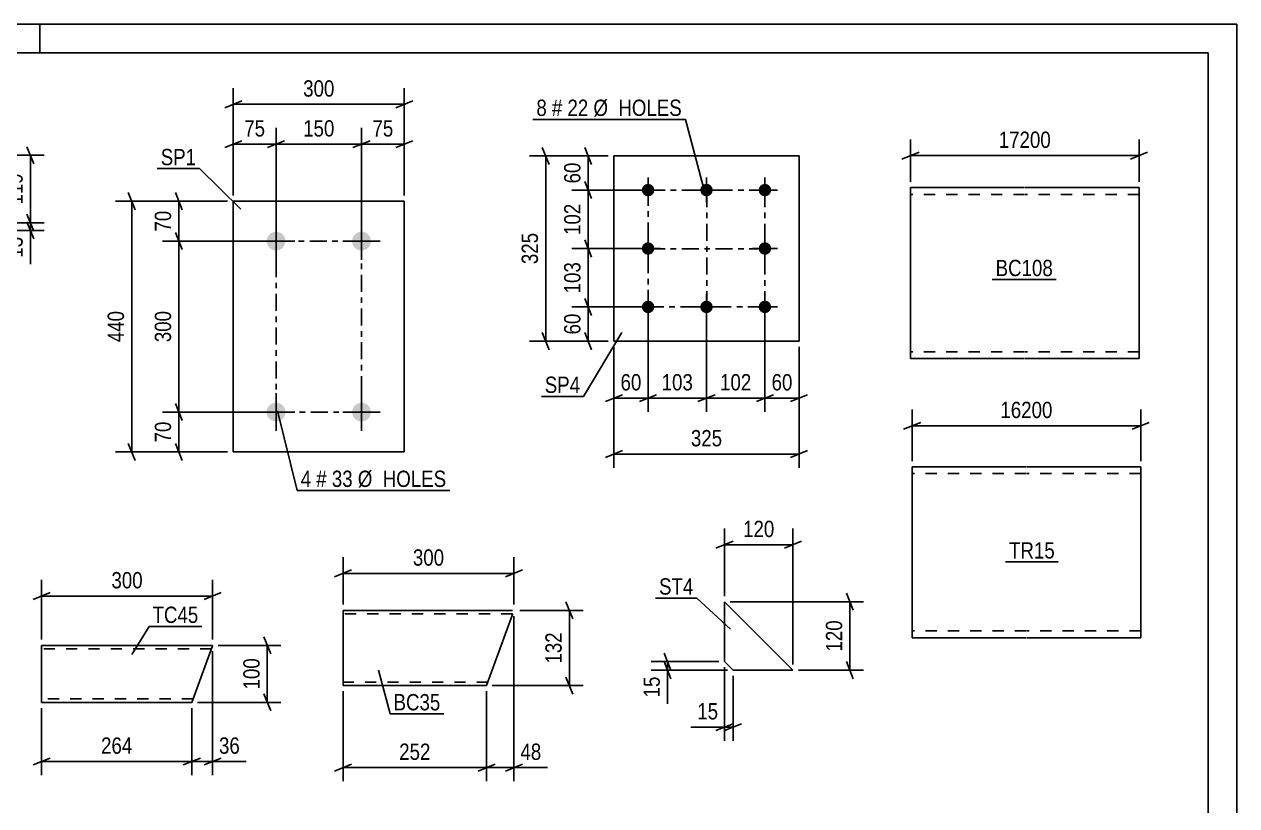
# Model space of a CAD drawing. Header units: millimetres. Extents: x 0 to 420, y 0 to 297.
# Drawn here: x 207.3 to 420, y 159.9 to 297 of the extents above; entities that cross this region are included whole.
import ezdxf

# ---------------------------------------------------------------- set-up
doc = ezdxf.new("R2010")
doc.units = ezdxf.units.MM
doc.linetypes.add('DXK_LINE_DOT2', pattern=[3.9198, 1.9599, -1.9599])
doc.linetypes.add('DXK_LINE_DOT3', pattern=[5.9187, 2.979, -0.9799, 0.9799, -0.9799])
doc.styles.add('Arial Narrow', font='ARIALN.TTF', dxfattribs={"height": 0.2})

# ---------------------------------------------------------------- blocks, each defined once
blk = doc.blocks.new('Unknown-389636933-1163 - 19273')
at = {"color": 5, "linetype": 'Continuous'}
for p, q in [((420, 297), (0, 297)), ((210, 292), (210, 297)), ((420, 0), (420, 297)), ((415, 292), (5, 292)), ((415, 5), (415, 292))]:
    blk.add_line(p, q, dxfattribs=at)
blk = doc.blocks.new('Part-389636933-9996 - 9995')
at = {"color": 2, "linetype": 'Continuous'}
for p, q in [((243.93, 221.95), (243.93, 265.95)), ((243.93, 265.95), (273.93, 265.95)), ((273.93, 265.95), (273.93, 221.95)), ((273.93, 221.95), (243.93, 221.95))]:
    blk.add_line(p, q, dxfattribs=at)
blk = doc.blocks.new('Bolt-389636933-9997 - 9995')
at = {"linetype": 'Continuous'}
for points in [[(251.43, 260.6, -1), (251.43, 257.3, -1)], [(266.43, 260.6, -1), (266.43, 257.3, -1)], [(251.43, 230.6, -1), (251.43, 227.3, -1)], [(266.43, 230.6, -1), (266.43, 227.3, -1)]]:
    blk.add_hatch(color=1, dxfattribs=at).paths.add_polyline_path(points)
at = {"color": 1, "linetype": 'Continuous'}
for p, q in [((251.43, 262.25), (251.43, 255.65)), ((266.43, 262.25), (266.43, 255.65)), ((248.13, 258.95), (254.73, 258.95)), ((263.13, 258.95), (269.73, 258.95)), ((251.43, 232.25), (251.43, 225.65)), ((266.43, 232.25), (266.43, 225.65)), ((248.13, 228.95), (254.73, 228.95)), ((263.13, 228.95), (269.73, 228.95))]:
    blk.add_line(p, q, dxfattribs=at)
blk = doc.blocks.new('Part-389636933-10006 - 10005')
at = {"color": 2, "linetype": 'Continuous'}
for p, q in [((330.12, 195.67), (330.12, 185.17)), ((330.12, 195.67), (342.12, 183.67)), ((330.12, 185.17), (331.62, 183.67)), ((331.62, 183.67), (342.12, 183.67))]:
    blk.add_line(p, q, dxfattribs=at)
blk = doc.blocks.new('Part-389636933-12555 - 12554')
at = {"color": 2, "linetype": 'Continuous'}
for p, q in [((292.93, 194.16), (263.18, 194.16)), ((263.18, 182.16), (263.18, 194.16)), ((292.91, 193.42), (288.38, 180.96)), ((292.91, 193.42), (292.95, 193.52)), ((292.92, 193.56), (292.93, 193.56)), ((292.93, 193.56), (292.92, 193.56)), ((263.18, 181.05), (263.18, 182.16)), ((263.18, 180.96), (263.18, 181.05)), ((288.38, 180.96), (263.18, 180.96))]:
    blk.add_line(p, q, dxfattribs=at)
at = {"color": 7, "linetype": 'DXK_LINE_DOT2'}
for p, q in [((292.92, 193.56), (263.18, 193.56)), ((292.9, 193.39), (292.91, 193.42)), ((263.18, 181.31), (263.18, 182.16)), ((288.6, 181.56), (263.18, 181.56))]:
    blk.add_line(p, q, dxfattribs=at)
blk = doc.blocks.new('Part-389636933-10048 - 10047')
at = {"color": 2, "linetype": 'Continuous'}
for p, q in [((343.21, 273.9), (310.71, 273.9)), ((310.71, 273.9), (310.71, 241.4)), ((343.21, 241.4), (343.21, 273.9)), ((310.71, 241.4), (343.21, 241.4))]:
    blk.add_line(p, q, dxfattribs=at)
blk = doc.blocks.new('Bolt-389636933-10049 - 10047')
at = {"linetype": 'Continuous'}
for points in [[(316.71, 269, -1), (316.71, 266.8, -1)], [(326.96, 269, -1), (326.96, 266.8, -1)], [(337.21, 269, -1), (337.21, 266.8, -1)], [(316.71, 258.75, -1), (316.71, 256.55, -1)], [(337.21, 258.75, -1), (337.21, 256.55, -1)], [(316.71, 248.5, -1), (316.71, 246.3, -1)], [(326.96, 248.5, -1), (326.96, 246.3, -1)], [(337.21, 248.5, -1), (337.21, 246.3, -1)]]:
    blk.add_hatch(color=1, dxfattribs=at).paths.add_polyline_path(points)
at = {"color": 1, "linetype": 'Continuous'}
for p, q in [((316.71, 270.1), (316.71, 265.7)), ((326.96, 270.1), (326.96, 265.7)), ((337.21, 270.1), (337.21, 265.7)), ((314.51, 267.9), (318.91, 267.9)), ((324.76, 267.9), (329.16, 267.9)), ((335.01, 267.9), (339.41, 267.9)), ((316.71, 259.85), (316.71, 255.45)), ((337.21, 259.85), (337.21, 255.45)), ((314.51, 257.65), (318.91, 257.65)), ((335.01, 257.65), (339.41, 257.65)), ((316.71, 249.6), (316.71, 245.2)), ((326.96, 249.6), (326.96, 245.2)), ((337.21, 249.6), (337.21, 245.2)), ((314.51, 247.4), (318.91, 247.4)), ((324.76, 247.4), (329.16, 247.4)), ((335.01, 247.4), (339.41, 247.4))]:
    blk.add_line(p, q, dxfattribs=at)
blk = doc.blocks.new('Part-389636933-12547 - 12546')
at = {"color": 2, "linetype": 'Continuous'}
for p, q in [((210.29, 188.02), (240.29, 188.02)), ((210.29, 179.22), (210.29, 188.02)), ((240.26, 187.93), (236.65, 178.02)), ((240.29, 188.02), (240.26, 187.93)), ((210.29, 178.12), (210.29, 179.22)), ((210.29, 178.12), (210.29, 178.02)), ((210.29, 178.02), (236.65, 178.02))]:
    blk.add_line(p, q, dxfattribs=at)
at = {"color": 7, "linetype": 'DXK_LINE_DOT2'}
for p, q in [((240.08, 187.42), (210.29, 187.42)), ((240.26, 187.93), (240.29, 188.02)), ((210.29, 178.38), (210.29, 179.22)), ((236.87, 178.62), (210.29, 178.62))]:
    blk.add_line(p, q, dxfattribs=at)
blk = doc.blocks.new('Part-389636933-10136 - 10135')
at = {"color": 2, "linetype": 'Continuous'}
for p, q in [((382.76, 268.34), (362.76, 268.34)), ((362.76, 240.74), (362.76, 268.34)), ((402.86, 268.34), (382.86, 268.34)), ((402.86, 268.34), (402.86, 238.34)), ((362.76, 240.74), (362.76, 238.34)), ((382.76, 238.34), (362.76, 238.34)), ((402.86, 238.34), (382.86, 238.34))]:
    blk.add_line(p, q, dxfattribs=at)
at = {"color": 7, "linetype": 'DXK_LINE_DOT2'}
for p, q in [((382.76, 267.14), (362.76, 267.14)), ((402.86, 267.14), (382.86, 267.14)), ((362.76, 238.53), (362.76, 240.74)), ((362.76, 239.54), (362.76, 239.63)), ((382.76, 239.54), (362.76, 239.54)), ((402.86, 239.54), (382.86, 239.54)), ((402.86, 239.54), (402.86, 239.63))]:
    blk.add_line(p, q, dxfattribs=at)
blk = doc.blocks.new('Part-389636933-10145 - 10144')
at = {"color": 2, "linetype": 'Continuous'}
for p, q in [((383.05, 219.36), (363.05, 219.36)), ((363.05, 191.76), (363.05, 219.36)), ((403.15, 219.36), (383.15, 219.36)), ((403.15, 219.36), (403.15, 189.36)), ((363.05, 191.76), (363.05, 189.36)), ((383.05, 189.36), (363.05, 189.36)), ((403.15, 189.36), (383.15, 189.36))]:
    blk.add_line(p, q, dxfattribs=at)
at = {"color": 7, "linetype": 'DXK_LINE_DOT2'}
for p, q in [((383.05, 218.16), (363.05, 218.16)), ((403.15, 218.16), (383.15, 218.16)), ((363.05, 189.54), (363.05, 191.76)), ((363.05, 190.56), (363.05, 190.65)), ((383.05, 190.56), (363.05, 190.56)), ((403.15, 190.56), (383.15, 190.56)), ((403.15, 190.56), (403.15, 190.65))]:
    blk.add_line(p, q, dxfattribs=at)
blk = doc.blocks.new('Rectangle-389636933-12473 - 9995')
at = {"color": 1, "linetype": 'DXK_LINE_DOT3'}
blk.add_lwpolyline([(251.43, 258.95), (266.43, 258.95), (266.43, 228.95), (251.43, 228.95), (251.43, 258.95)], close=True, dxfattribs=at)
blk = doc.blocks.new('Rectangle-389636933-12486 - 10047')
at = {"color": 1, "linetype": 'DXK_LINE_DOT3'}
blk.add_lwpolyline([(316.71, 267.9), (337.21, 267.9), (337.21, 247.4), (316.71, 247.4), (316.71, 267.9)], close=True, dxfattribs=at)
blk = doc.blocks.new('Line-389636933-12496 - 10047')
at = {"color": 1, "linetype": 'DXK_LINE_DOT3'}
blk.add_line((327.01, 267.9), (327.01, 247.4), dxfattribs=at)
blk = doc.blocks.new('Line-389636933-12503 - 10047')
at = {"color": 1, "linetype": 'DXK_LINE_DOT3'}
blk.add_line((316.71, 257.6), (337.21, 257.6), dxfattribs=at)
blk = doc.blocks.new('StraightDimension-389636933-12173 - 9917')
at = {"color": 7, "linetype": 'Continuous'}
for p, q in [((207.72, 275.52), (208.92, 272.52)), ((188.48, 274.02), (210.72, 274.02)), ((208.32, 262.17), (208.32, 274.02)), ((199.32, 262.17), (210.72, 262.17)), ((208.92, 260.67), (207.72, 263.67))]:
    blk.add_line(p, q, dxfattribs=at)
at = {"color": 0}
blk.add_wipeout([(207.57, 271.44), (203.37, 271.44), (203.37, 264.76), (207.57, 264.76)], dxfattribs=at)
at = {"color": 3, "style": 'Arial Narrow'}
blk.add_text('119', height=2.863, rotation=90.0002, dxfattribs=at).set_placement((206.97, 265.36))
blk = doc.blocks.new('StraightDimension-389636933-12174 - 9917')
at = {"color": 7, "linetype": 'Continuous'}
for p, q in [((199.32, 262.17), (210.72, 262.17)), ((207.72, 263.67), (208.92, 260.67)), ((208.92, 259.32), (207.72, 262.32)), ((208.32, 260.82), (208.32, 262.17)), ((197.84, 260.82), (210.72, 260.82))]:
    blk.add_line(p, q, dxfattribs=at)
at = {"color": 0}
blk.add_wipeout([(207.57, 260.3), (203.37, 260.3), (203.37, 255.44), (207.57, 255.44)], dxfattribs=at)
at = {"color": 7, "linetype": 'Continuous'}
blk.add_line((208.32, 260.82), (208.32, 254.92), dxfattribs=at)
blk.add_line((208.32, 260.82), (208.32, 254.92), dxfattribs=at)
at = {"color": 3, "style": 'Arial Narrow'}
blk.add_text('13', height=2.863, rotation=90.0002, dxfattribs=at).set_placement((206.97, 256.04))
blk = doc.blocks.new('StraightDimension-389636933-10341 - 9995')
at = {"color": 7, "linetype": 'Continuous'}
for p, q in [((243.93, 266.95), (243.93, 285.8)), ((273.93, 266.95), (273.93, 285.8)), ((245.43, 283.55), (242.43, 282.35)), ((272.43, 282.35), (275.43, 283.55)), ((243.93, 282.95), (273.93, 282.95))]:
    blk.add_line(p, q, dxfattribs=at)
at = {"color": 0}
blk.add_wipeout([(262.27, 283.7), (262.27, 287.9), (255.59, 287.9), (255.59, 283.7)], dxfattribs=at)
at = {"color": 3, "style": 'Arial Narrow'}
blk.add_text('300', height=2.863, dxfattribs=at).set_placement((256.19, 284.3))
blk = doc.blocks.new('StraightDimension-389636933-10313 - 9995')
at = {"color": 7, "linetype": 'Continuous'}
for p, q in [((242.93, 265.95), (231.51, 265.95)), ((233.76, 267.45), (234.96, 264.45)), ((234.36, 258.95), (234.36, 265.95)), ((234.96, 257.45), (233.76, 260.45)), ((250.43, 258.95), (231.51, 258.95))]:
    blk.add_line(p, q, dxfattribs=at)
at = {"color": 0}
blk.add_wipeout([(233.61, 264.88), (229.41, 264.88), (229.41, 260.02), (233.61, 260.02)], dxfattribs=at)
at = {"color": 3, "style": 'Arial Narrow'}
blk.add_text('70', height=2.863, rotation=90.0002, dxfattribs=at).set_placement((233.01, 260.62))
blk = doc.blocks.new('StraightDimension-389636933-10314 - 9995')
at = {"color": 7, "linetype": 'Continuous'}
for p, q in [((234.96, 257.45), (233.76, 260.45)), ((250.43, 258.95), (231.51, 258.95)), ((234.36, 228.95), (234.36, 258.95)), ((233.76, 230.45), (234.96, 227.45)), ((250.43, 228.95), (231.51, 228.95))]:
    blk.add_line(p, q, dxfattribs=at)
at = {"color": 0}
blk.add_wipeout([(233.61, 247.29), (229.41, 247.29), (229.41, 240.61), (233.61, 240.61)], dxfattribs=at)
at = {"color": 3, "style": 'Arial Narrow'}
blk.add_text('300', height=2.863, rotation=90.0002, dxfattribs=at).set_placement((233.01, 241.21))
blk = doc.blocks.new('StraightDimension-389636933-10315 - 9995')
at = {"color": 7, "linetype": 'Continuous'}
for p, q in [((233.76, 230.45), (234.96, 227.45)), ((250.43, 228.95), (231.51, 228.95)), ((234.36, 221.95), (234.36, 228.95)), ((234.96, 220.45), (233.76, 223.45)), ((242.93, 221.95), (231.51, 221.95))]:
    blk.add_line(p, q, dxfattribs=at)
at = {"color": 0}
blk.add_wipeout([(233.61, 227.88), (229.41, 227.88), (229.41, 223.02), (233.61, 223.02)], dxfattribs=at)
at = {"color": 3, "style": 'Arial Narrow'}
blk.add_text('70', height=2.863, rotation=90.0002, dxfattribs=at).set_placement((233.01, 223.62))
blk = doc.blocks.new('StraightDimension-389636933-10325 - 9995')
at = {"color": 7, "linetype": 'Continuous'}
for p, q in [((242.93, 265.95), (223.25, 265.95)), ((226.7, 264.45), (225.5, 267.45)), ((226.1, 221.95), (226.1, 265.95)), ((225.5, 223.45), (226.7, 220.45)), ((242.93, 221.95), (223.25, 221.95))]:
    blk.add_line(p, q, dxfattribs=at)
at = {"color": 0}
blk.add_wipeout([(225.35, 247.29), (221.15, 247.29), (221.15, 240.61), (225.35, 240.61)], dxfattribs=at)
at = {"color": 3, "style": 'Arial Narrow'}
blk.add_text('440', height=2.863, rotation=90.0002, dxfattribs=at).set_placement((224.75, 241.21))
blk = doc.blocks.new('StraightDimension-389636933-10329 - 9995')
at = {"color": 7, "linetype": 'Continuous'}
for p, q in [((266.43, 259.95), (266.43, 278.8)), ((273.93, 266.95), (273.93, 278.8)), ((264.93, 275.35), (267.93, 276.55)), ((266.43, 275.95), (273.93, 275.95)), ((275.43, 276.55), (272.43, 275.35))]:
    blk.add_line(p, q, dxfattribs=at)
at = {"color": 0}
blk.add_wipeout([(272.61, 276.7), (272.61, 280.9), (267.75, 280.9), (267.75, 276.7)], dxfattribs=at)
at = {"color": 3, "style": 'Arial Narrow'}
blk.add_text('75', height=2.863, dxfattribs=at).set_placement((268.35, 277.3))
blk = doc.blocks.new('StraightDimension-389636933-10330 - 9995')
at = {"color": 7, "linetype": 'Continuous'}
for p, q in [((251.43, 259.95), (251.43, 278.8)), ((266.43, 259.95), (266.43, 278.8)), ((252.93, 276.55), (249.93, 275.35)), ((251.43, 275.95), (266.43, 275.95)), ((264.93, 275.35), (267.93, 276.55))]:
    blk.add_line(p, q, dxfattribs=at)
at = {"color": 0}
blk.add_wipeout([(262.27, 276.7), (262.27, 280.9), (255.59, 280.9), (255.59, 276.7)], dxfattribs=at)
at = {"color": 3, "style": 'Arial Narrow'}
blk.add_text('150', height=2.863, dxfattribs=at).set_placement((256.19, 277.3))
blk = doc.blocks.new('StraightDimension-389636933-10331 - 9995')
at = {"color": 7, "linetype": 'Continuous'}
for p, q in [((243.93, 266.95), (243.93, 278.8)), ((251.43, 259.95), (251.43, 278.8)), ((242.43, 275.35), (245.43, 276.55)), ((243.93, 275.95), (251.43, 275.95)), ((252.93, 276.55), (249.93, 275.35))]:
    blk.add_line(p, q, dxfattribs=at)
at = {"color": 0}
blk.add_wipeout([(250.11, 276.7), (250.11, 280.9), (245.25, 280.9), (245.25, 276.7)], dxfattribs=at)
at = {"color": 3, "style": 'Arial Narrow'}
blk.add_text('75', height=2.863, dxfattribs=at).set_placement((245.85, 277.3))
blk = doc.blocks.new('StraightDimension-389636933-10353 - 10005')
at = {"color": 7, "linetype": 'Continuous'}
for p, q in [((329.12, 185.17), (317.27, 185.17)), ((319.52, 186.67), (320.72, 183.67)), ((320.72, 182.17), (319.52, 185.17)), ((320.12, 183.67), (320.12, 185.17)), ((330.62, 183.67), (317.27, 183.67))]:
    blk.add_line(p, q, dxfattribs=at)
at = {"color": 0}
blk.add_wipeout([(319.37, 183.15), (315.17, 183.15), (315.17, 178.29), (319.37, 178.29)], dxfattribs=at)
at = {"color": 7, "linetype": 'Continuous'}
blk.add_line((320.12, 183.67), (320.12, 177.77), dxfattribs=at)
blk.add_line((320.12, 183.67), (320.12, 177.77), dxfattribs=at)
at = {"color": 3, "style": 'Arial Narrow'}
blk.add_text('15', height=2.863, rotation=90.0002, dxfattribs=at).set_placement((318.77, 178.89))
blk = doc.blocks.new('StraightDimension-389636933-10345 - 10005')
at = {"color": 7, "linetype": 'Continuous'}
for p, q in [((330.12, 184.17), (330.12, 171.27)), ((331.62, 182.67), (331.62, 171.27)), ((328.62, 173.07), (331.62, 174.27)), ((333.12, 174.27), (330.12, 173.07)), ((330.12, 173.67), (331.62, 173.67))]:
    blk.add_line(p, q, dxfattribs=at)
at = {"color": 0}
blk.add_wipeout([(329.59, 174.42), (329.59, 178.62), (324.74, 178.62), (324.74, 174.42)], dxfattribs=at)
at = {"color": 7, "linetype": 'Continuous'}
blk.add_line((330.12, 173.67), (324.21, 173.67), dxfattribs=at)
blk.add_line((330.12, 173.67), (324.21, 173.67), dxfattribs=at)
at = {"color": 3, "style": 'Arial Narrow'}
blk.add_text('15', height=2.863, dxfattribs=at).set_placement((325.34, 175.02))
blk = doc.blocks.new('StraightDimension-389636933-10357 - 10005')
at = {"color": 7, "linetype": 'Continuous'}
for p, q in [((351.52, 197.17), (352.72, 194.17)), ((331.12, 195.67), (354.52, 195.67)), ((352.12, 183.67), (352.12, 195.67)), ((352.72, 182.17), (351.52, 185.17)), ((343.12, 183.67), (354.52, 183.67))]:
    blk.add_line(p, q, dxfattribs=at)
at = {"color": 0}
blk.add_wipeout([(351.37, 193.02), (347.17, 193.02), (347.17, 186.33), (351.37, 186.33)], dxfattribs=at)
at = {"color": 3, "style": 'Arial Narrow'}
blk.add_text('120', height=2.863, rotation=90.0002, dxfattribs=at).set_placement((350.77, 186.93))
blk = doc.blocks.new('StraightDimension-389636933-10349 - 10005')
at = {"color": 7, "linetype": 'Continuous'}
for p, q in [((330.12, 196.67), (330.12, 208.52)), ((342.12, 184.67), (342.12, 208.52)), ((328.62, 205.07), (331.62, 206.27)), ((330.12, 205.67), (342.12, 205.67)), ((343.62, 206.27), (340.62, 205.07))]:
    blk.add_line(p, q, dxfattribs=at)
at = {"color": 0}
blk.add_wipeout([(339.46, 206.42), (339.46, 210.62), (332.78, 210.62), (332.78, 206.42)], dxfattribs=at)
at = {"color": 3, "style": 'Arial Narrow'}
blk.add_text('120', height=2.863, dxfattribs=at).set_placement((333.38, 207.02))
blk = doc.blocks.new('StraightDimension-389636933-12894 - 12554')
at = {"color": 7, "linetype": 'Continuous'}
for p, q in [((263.18, 195.16), (263.18, 203.5)), ((293.18, 195.16), (293.18, 203.5)), ((264.68, 201.25), (261.68, 200.05)), ((263.18, 200.65), (293.18, 200.65)), ((291.68, 200.05), (294.68, 201.25))]:
    blk.add_line(p, q, dxfattribs=at)
at = {"color": 0}
blk.add_wipeout([(281.53, 201.4), (281.53, 205.6), (274.84, 205.6), (274.84, 201.4)], dxfattribs=at)
at = {"color": 3, "style": 'Arial Narrow'}
blk.add_text('300', height=2.863, dxfattribs=at).set_placement((275.44, 202))
blk = doc.blocks.new('StraightDimension-389636933-12905 - 12554')
at = {"color": 7, "linetype": 'Continuous'}
for p, q in [((293.18, 193.16), (293.18, 164.17)), ((288.38, 179.96), (288.38, 164.17)), ((286.88, 165.97), (289.88, 167.17)), ((288.38, 166.57), (293.18, 166.57)), ((294.68, 167.17), (291.68, 165.97))]:
    blk.add_line(p, q, dxfattribs=at)
at = {"color": 0}
blk.add_wipeout([(298.57, 167.32), (298.57, 171.52), (293.71, 171.52), (293.71, 167.32)], dxfattribs=at)
at = {"color": 7, "linetype": 'Continuous'}
blk.add_line((293.18, 166.57), (299.09, 166.57), dxfattribs=at)
blk.add_line((293.18, 166.57), (299.09, 166.57), dxfattribs=at)
at = {"color": 3, "style": 'Arial Narrow'}
blk.add_text('48', height=2.863, dxfattribs=at).set_placement((294.31, 167.92))
blk = doc.blocks.new('StraightDimension-389636933-12906 - 12554')
at = {"color": 7, "linetype": 'Continuous'}
for p, q in [((263.18, 179.96), (263.18, 164.17)), ((288.38, 179.96), (288.38, 164.17)), ((264.68, 167.17), (261.68, 165.97)), ((263.18, 166.57), (288.38, 166.57)), ((286.88, 165.97), (289.88, 167.17))]:
    blk.add_line(p, q, dxfattribs=at)
at = {"color": 0}
blk.add_wipeout([(279.12, 167.32), (279.12, 171.52), (272.44, 171.52), (272.44, 167.32)], dxfattribs=at)
at = {"color": 3, "style": 'Arial Narrow'}
blk.add_text('252', height=2.863, dxfattribs=at).set_placement((273.04, 167.92))
blk = doc.blocks.new('StraightDimension-389636933-12940 - 12554')
at = {"color": 7, "linetype": 'Continuous'}
for p, q in [((294.18, 194.16), (305.3, 194.16)), ((303.5, 192.66), (302.3, 195.66)), ((302.9, 180.96), (302.9, 194.16)), ((289.38, 180.96), (305.3, 180.96)), ((302.3, 182.46), (303.5, 179.46))]:
    blk.add_line(p, q, dxfattribs=at)
at = {"color": 0}
blk.add_wipeout([(302.15, 190.91), (297.95, 190.91), (297.95, 184.22), (302.15, 184.22)], dxfattribs=at)
at = {"color": 3, "style": 'Arial Narrow'}
blk.add_text('132', height=2.863, rotation=90.0002, dxfattribs=at).set_placement((301.55, 184.82))
blk = doc.blocks.new('StraightDimension-389636933-16544 - 10047')
at = {"color": 7, "linetype": 'Continuous'}
for p, q in [((316.71, 246.4), (316.71, 229)), ((310.71, 240.4), (310.71, 229)), ((309.21, 230.8), (312.21, 232)), ((318.21, 232), (315.21, 230.8)), ((310.71, 231.4), (316.71, 231.4))]:
    blk.add_line(p, q, dxfattribs=at)
at = {"color": 0}
blk.add_wipeout([(316.14, 232.15), (316.14, 236.35), (311.28, 236.35), (311.28, 232.15)], dxfattribs=at)
at = {"color": 3, "style": 'Arial Narrow'}
blk.add_text('60', height=2.863, dxfattribs=at).set_placement((311.88, 232.75))
blk = doc.blocks.new('StraightDimension-389636933-10393 - 10047')
at = {"color": 7, "linetype": 'Continuous'}
for p, q in [((299.34, 272.4), (298.14, 275.4)), ((309.71, 273.9), (295.89, 273.9)), ((298.74, 241.4), (298.74, 273.9)), ((298.14, 242.9), (299.34, 239.9)), ((309.71, 241.4), (295.89, 241.4))]:
    blk.add_line(p, q, dxfattribs=at)
at = {"color": 0}
blk.add_wipeout([(297.99, 260.99), (293.79, 260.99), (293.79, 254.31), (297.99, 254.31)], dxfattribs=at)
at = {"color": 3, "style": 'Arial Narrow'}
blk.add_text('325', height=2.863, rotation=90.0002, dxfattribs=at).set_placement((297.39, 254.91))
blk = doc.blocks.new('StraightDimension-389636933-10413 - 10047')
at = {"color": 7, "linetype": 'Continuous'}
for p, q in [((310.71, 240.4), (310.71, 219.19)), ((343.21, 240.4), (343.21, 219.19)), ((312.21, 222.19), (309.21, 220.99)), ((310.71, 221.59), (343.21, 221.59)), ((341.71, 220.99), (344.71, 222.19))]:
    blk.add_line(p, q, dxfattribs=at)
at = {"color": 0}
blk.add_wipeout([(330.3, 222.34), (330.3, 226.54), (323.62, 226.54), (323.62, 222.34)], dxfattribs=at)
at = {"color": 3, "style": 'Arial Narrow'}
blk.add_text('325', height=2.863, dxfattribs=at).set_placement((324.22, 222.94))
blk = doc.blocks.new('StraightDimension-389636933-16541 - 10047')
at = {"color": 7, "linetype": 'Continuous'}
for p, q in [((337.21, 246.4), (337.21, 229)), ((343.21, 240.4), (343.21, 229)), ((335.71, 230.8), (338.71, 232)), ((344.71, 232), (341.71, 230.8)), ((337.21, 231.4), (343.21, 231.4))]:
    blk.add_line(p, q, dxfattribs=at)
at = {"color": 0}
blk.add_wipeout([(342.64, 232.15), (342.64, 236.35), (337.78, 236.35), (337.78, 232.15)], dxfattribs=at)
at = {"color": 3, "style": 'Arial Narrow'}
blk.add_text('60', height=2.863, dxfattribs=at).set_placement((338.38, 232.75))
blk = doc.blocks.new('StraightDimension-389636933-16542 - 10047')
at = {"color": 7, "linetype": 'Continuous'}
for p, q in [((326.96, 246.4), (326.96, 229)), ((337.21, 246.4), (337.21, 229)), ((325.46, 230.8), (328.46, 232)), ((338.71, 232), (335.71, 230.8)), ((326.96, 231.4), (337.21, 231.4))]:
    blk.add_line(p, q, dxfattribs=at)
at = {"color": 0}
blk.add_wipeout([(335.43, 232.15), (335.43, 236.35), (328.74, 236.35), (328.74, 232.15)], dxfattribs=at)
at = {"color": 3, "style": 'Arial Narrow'}
blk.add_text('102', height=2.863, dxfattribs=at).set_placement((329.34, 232.75))
blk = doc.blocks.new('StraightDimension-389636933-16543 - 10047')
at = {"color": 7, "linetype": 'Continuous'}
for p, q in [((316.71, 246.4), (316.71, 229)), ((326.96, 246.4), (326.96, 229)), ((315.21, 230.8), (318.21, 232)), ((328.46, 232), (325.46, 230.8)), ((316.71, 231.4), (326.96, 231.4))]:
    blk.add_line(p, q, dxfattribs=at)
at = {"color": 0}
blk.add_wipeout([(325.18, 232.15), (325.18, 236.35), (318.49, 236.35), (318.49, 232.15)], dxfattribs=at)
at = {"color": 3, "style": 'Arial Narrow'}
blk.add_text('103', height=2.863, dxfattribs=at).set_placement((319.09, 232.75))
blk = doc.blocks.new('StraightDimension-389636933-16594 - 10047')
at = {"color": 7, "linetype": 'Continuous'}
for p, q in [((305.59, 275.4), (306.79, 272.4)), ((309.71, 273.9), (303.34, 273.9)), ((306.19, 267.9), (306.19, 273.9)), ((306.79, 266.4), (305.59, 269.4)), ((315.71, 267.9), (303.34, 267.9))]:
    blk.add_line(p, q, dxfattribs=at)
at = {"color": 0}
blk.add_wipeout([(305.44, 273.33), (301.24, 273.33), (301.24, 268.47), (305.44, 268.47)], dxfattribs=at)
at = {"color": 3, "style": 'Arial Narrow'}
blk.add_text('60', height=2.863, rotation=90.0002, dxfattribs=at).set_placement((304.84, 269.07))
blk = doc.blocks.new('StraightDimension-389636933-16595 - 10047')
at = {"color": 7, "linetype": 'Continuous'}
for p, q in [((305.59, 269.4), (306.79, 266.4)), ((315.71, 267.9), (303.34, 267.9)), ((306.19, 257.65), (306.19, 267.9)), ((315.71, 257.65), (303.34, 257.65)), ((306.79, 256.15), (305.59, 259.15))]:
    blk.add_line(p, q, dxfattribs=at)
at = {"color": 0}
blk.add_wipeout([(305.44, 266.12), (301.24, 266.12), (301.24, 259.43), (305.44, 259.43)], dxfattribs=at)
at = {"color": 3, "style": 'Arial Narrow'}
blk.add_text('102', height=2.863, rotation=90.0002, dxfattribs=at).set_placement((304.84, 260.03))
blk = doc.blocks.new('StraightDimension-389636933-16596 - 10047')
at = {"color": 7, "linetype": 'Continuous'}
for p, q in [((315.71, 257.65), (303.34, 257.65)), ((305.59, 259.15), (306.79, 256.15)), ((306.19, 247.4), (306.19, 257.65)), ((315.71, 247.4), (303.34, 247.4)), ((306.79, 245.9), (305.59, 248.9))]:
    blk.add_line(p, q, dxfattribs=at)
at = {"color": 0}
blk.add_wipeout([(305.44, 255.87), (301.24, 255.87), (301.24, 249.18), (305.44, 249.18)], dxfattribs=at)
at = {"color": 3, "style": 'Arial Narrow'}
blk.add_text('103', height=2.863, rotation=90.0002, dxfattribs=at).set_placement((304.84, 249.78))
blk = doc.blocks.new('StraightDimension-389636933-16597 - 10047')
at = {"color": 7, "linetype": 'Continuous'}
for p, q in [((315.71, 247.4), (303.34, 247.4)), ((305.59, 248.9), (306.79, 245.9)), ((306.19, 241.4), (306.19, 247.4)), ((306.79, 239.9), (305.59, 242.9)), ((309.71, 241.4), (303.34, 241.4))]:
    blk.add_line(p, q, dxfattribs=at)
at = {"color": 0}
blk.add_wipeout([(305.44, 246.83), (301.24, 246.83), (301.24, 241.97), (305.44, 241.97)], dxfattribs=at)
at = {"color": 3, "style": 'Arial Narrow'}
blk.add_text('60', height=2.863, rotation=90.0002, dxfattribs=at).set_placement((304.84, 242.57))
blk = doc.blocks.new('StraightDimension-389636933-12855 - 12546')
at = {"color": 7, "linetype": 'Continuous'}
for p, q in [((249.3, 189.52), (250.5, 186.52)), ((241.29, 188.02), (252.3, 188.02)), ((249.9, 178.02), (249.9, 188.02)), ((250.5, 176.52), (249.3, 179.52)), ((237.65, 178.02), (252.3, 178.02))]:
    blk.add_line(p, q, dxfattribs=at)
at = {"color": 0}
blk.add_wipeout([(249.15, 186.37), (244.95, 186.37), (244.95, 179.68), (249.15, 179.68)], dxfattribs=at)
at = {"color": 3, "style": 'Arial Narrow'}
blk.add_text('100', height=2.863, rotation=90.0002, dxfattribs=at).set_placement((248.55, 180.28))
blk = doc.blocks.new('StraightDimension-389636933-12821 - 12546')
at = {"color": 7, "linetype": 'Continuous'}
for p, q in [((210.29, 177.02), (210.29, 165.25)), ((236.65, 177.02), (236.65, 165.25)), ((211.79, 168.25), (208.79, 167.05)), ((235.15, 167.05), (238.15, 168.25)), ((210.29, 167.65), (236.65, 167.65))]:
    blk.add_line(p, q, dxfattribs=at)
at = {"color": 0}
blk.add_wipeout([(226.82, 168.4), (226.82, 172.6), (220.13, 172.6), (220.13, 168.4)], dxfattribs=at)
at = {"color": 3, "style": 'Arial Narrow'}
blk.add_text('264', height=2.863, dxfattribs=at).set_placement((220.73, 169))
blk = doc.blocks.new('StraightDimension-389636933-12820 - 12546')
at = {"color": 7, "linetype": 'Continuous'}
for p, q in [((240.29, 187.02), (240.29, 165.25)), ((236.65, 177.02), (236.65, 165.25)), ((235.15, 167.05), (238.15, 168.25)), ((241.79, 168.25), (238.79, 167.05)), ((236.65, 167.65), (240.29, 167.65))]:
    blk.add_line(p, q, dxfattribs=at)
at = {"color": 0}
blk.add_wipeout([(245.68, 168.4), (245.68, 172.6), (240.82, 172.6), (240.82, 168.4)], dxfattribs=at)
at = {"color": 7, "linetype": 'Continuous'}
blk.add_line((240.29, 167.65), (246.2, 167.65), dxfattribs=at)
blk.add_line((240.29, 167.65), (246.2, 167.65), dxfattribs=at)
at = {"color": 3, "style": 'Arial Narrow'}
blk.add_text('36', height=2.863, dxfattribs=at).set_placement((241.42, 169))
blk = doc.blocks.new('StraightDimension-389636933-12880 - 12546')
at = {"color": 7, "linetype": 'Continuous'}
for p, q in [((210.29, 189.02), (210.29, 199.52)), ((240.29, 189.02), (240.29, 199.52)), ((211.79, 197.27), (208.79, 196.07)), ((210.29, 196.67), (240.29, 196.67)), ((238.79, 196.07), (241.79, 197.27))]:
    blk.add_line(p, q, dxfattribs=at)
at = {"color": 0}
blk.add_wipeout([(228.64, 197.42), (228.64, 201.62), (221.95, 201.62), (221.95, 197.42)], dxfattribs=at)
at = {"color": 3, "style": 'Arial Narrow'}
blk.add_text('300', height=2.863, dxfattribs=at).set_placement((222.55, 198.02))
blk = doc.blocks.new('StraightDimension-389636933-10557 - 10135')
at = {"color": 7, "linetype": 'Continuous'}
for p, q in [((362.76, 269.34), (362.76, 276.8)), ((402.86, 269.34), (402.86, 276.8)), ((364.26, 274.55), (361.26, 273.35)), ((401.36, 273.35), (404.36, 274.55)), ((362.76, 273.95), (402.86, 273.95))]:
    blk.add_line(p, q, dxfattribs=at)
at = {"color": 0}
blk.add_wipeout([(387.98, 274.7), (387.98, 278.9), (377.64, 278.9), (377.64, 274.7)], dxfattribs=at)
at = {"color": 3, "style": 'Arial Narrow'}
blk.add_text('17200', height=2.863, dxfattribs=at).set_placement((378.24, 275.3))
blk = doc.blocks.new('StraightDimension-389636933-10561 - 10144')
at = {"color": 7, "linetype": 'Continuous'}
for p, q in [((363.05, 220.36), (363.05, 229.4)), ((403.15, 220.36), (403.15, 229.4)), ((364.55, 227.15), (361.55, 225.95)), ((363.05, 226.55), (403.15, 226.55)), ((401.65, 225.95), (404.65, 227.15))]:
    blk.add_line(p, q, dxfattribs=at)
at = {"color": 0}
blk.add_wipeout([(388.27, 227.3), (388.27, 231.5), (377.93, 231.5), (377.93, 227.3)], dxfattribs=at)
at = {"color": 3, "style": 'Arial Narrow'}
blk.add_text('16200', height=2.863, dxfattribs=at).set_placement((378.53, 227.9))
blk = doc.blocks.new('Mark-389636933-10609 - 9995')
at = {"color": 0}
blk.add_wipeout([(237.42, 272.26), (237.42, 275.26), (231.2, 275.26), (231.2, 272.26)], dxfattribs=at)
blk.add_wipeout([(237.42, 272.26), (237.42, 275.26), (231.2, 275.26), (231.2, 272.26)], dxfattribs=at)
at = {"color": 30, "linetype": 'Continuous'}
for p in [(230.6, 271.66), (245.24, 264.57)]:
    blk.add_line(p, (238.02, 271.66), dxfattribs=at)
at = {"color": 3, "style": 'Arial Narrow'}
blk.add_text('SP1', height=2.863, dxfattribs=at).set_placement((231.2, 272.26))
blk = doc.blocks.new('Mark-389636933-10612 - 9995')
at = {"color": 0}
blk.add_wipeout([(257.59, 215.81), (257.59, 218.81), (255.76, 218.81), (255.76, 215.81)], dxfattribs=at)
blk.add_wipeout([(257.59, 215.81), (257.59, 218.81), (255.76, 218.81), (255.76, 215.81)], dxfattribs=at)
at = {"color": 7, "linetype": 'Continuous'}
blk.add_line((251.69, 229.17), (255.16, 215.21), dxfattribs=at)
at = {"color": 0}
blk.add_wipeout([(260.32, 215.81), (260.32, 218.81), (258.49, 218.81), (258.49, 215.81)], dxfattribs=at)
blk.add_wipeout([(260.32, 215.81), (260.32, 218.81), (258.49, 218.81), (258.49, 215.81)], dxfattribs=at)
at = {"color": 3, "style": 'Arial Narrow'}
blk.add_text('4', height=2.86, dxfattribs=at).set_placement((255.76, 215.81))
at = {"color": 0}
blk.add_wipeout([(264.88, 215.81), (264.88, 218.81), (261.22, 218.81), (261.22, 215.81)], dxfattribs=at)
blk.add_wipeout([(264.88, 215.81), (264.88, 218.81), (261.22, 218.81), (261.22, 215.81)], dxfattribs=at)
at = {"color": 3, "style": 'Arial Narrow'}
blk.add_text('#', height=2.86, dxfattribs=at).set_placement((258.49, 215.81))
at = {"color": 0}
blk.add_wipeout([(281.3, 215.81), (281.3, 218.81), (265.78, 218.81), (265.78, 215.81)], dxfattribs=at)
blk.add_wipeout([(281.3, 215.81), (281.3, 218.81), (265.78, 218.81), (265.78, 215.81)], dxfattribs=at)
at = {"color": 7, "linetype": 'Continuous'}
blk.add_line((255.16, 215.21), (281.9, 215.21), dxfattribs=at)
at = {"color": 3, "style": 'Arial Narrow'}
for s, p in [('33', (261.22, 215.81)), ('Ø  HOLES', (265.78, 215.81))]:
    blk.add_text(s, height=2.863, dxfattribs=at).set_placement(p)
blk = doc.blocks.new('Mark-389636933-10613 - 10005')
at = {"color": 0}
blk.add_wipeout([(324.66, 196.92), (324.66, 199.92), (318.63, 199.92), (318.63, 196.92)], dxfattribs=at)
blk.add_wipeout([(324.66, 196.92), (324.66, 199.92), (318.63, 199.92), (318.63, 196.92)], dxfattribs=at)
at = {"color": 30, "linetype": 'Continuous'}
for p in [(318.03, 196.32), (331.19, 190.87)]:
    blk.add_line(p, (325.26, 196.32), dxfattribs=at)
at = {"color": 3, "style": 'Arial Narrow'}
blk.add_text('ST4', height=2.863, dxfattribs=at).set_placement((318.63, 196.92))
blk = doc.blocks.new('Mark-389636933-12577 - 12554')
at = {"color": 0}
blk.add_wipeout([(280.27, 176.61), (280.27, 179.61), (272.05, 179.61), (272.05, 176.61)], dxfattribs=at)
blk.add_wipeout([(280.27, 176.61), (280.27, 179.61), (272.05, 179.61), (272.05, 176.61)], dxfattribs=at)
at = {"color": 30, "linetype": 'Continuous'}
for p, q in [((269.42, 183.65), (271.45, 176.01)), ((271.45, 176.01), (280.87, 176.01))]:
    blk.add_line(p, q, dxfattribs=at)
at = {"color": 3, "style": 'Arial Narrow'}
blk.add_text('BC35', height=2.863, dxfattribs=at).set_placement((272.05, 176.61))
blk = doc.blocks.new('Mark-389636933-10625 - 10047')
at = {"color": 0}
blk.add_wipeout([(304.79, 232.31), (304.79, 235.31), (298.58, 235.31), (298.58, 232.31)], dxfattribs=at)
blk.add_wipeout([(304.79, 232.31), (304.79, 235.31), (298.58, 235.31), (298.58, 232.31)], dxfattribs=at)
at = {"color": 30, "linetype": 'Continuous'}
for p in [(312.1, 242.9), (297.98, 231.71)]:
    blk.add_line(p, (305.39, 231.71), dxfattribs=at)
at = {"color": 3, "style": 'Arial Narrow'}
blk.add_text('SP4', height=2.863, dxfattribs=at).set_placement((298.58, 232.31))
blk = doc.blocks.new('Mark-389636933-10628 - 10047')
at = {"color": 0}
blk.add_wipeout([(298.93, 280.91), (298.93, 283.91), (297.11, 283.91), (297.11, 280.91)], dxfattribs=at)
blk.add_wipeout([(298.93, 280.91), (298.93, 283.91), (297.11, 283.91), (297.11, 280.91)], dxfattribs=at)
blk.add_wipeout([(301.66, 280.91), (301.66, 283.91), (299.83, 283.91), (299.83, 280.91)], dxfattribs=at)
blk.add_wipeout([(301.66, 280.91), (301.66, 283.91), (299.83, 283.91), (299.83, 280.91)], dxfattribs=at)
at = {"color": 3, "style": 'Arial Narrow'}
blk.add_text('8', height=2.86, dxfattribs=at).set_placement((297.11, 280.91))
at = {"color": 0}
blk.add_wipeout([(306.22, 280.91), (306.22, 283.91), (302.56, 283.91), (302.56, 280.91)], dxfattribs=at)
blk.add_wipeout([(306.22, 280.91), (306.22, 283.91), (302.56, 283.91), (302.56, 280.91)], dxfattribs=at)
at = {"color": 3, "style": 'Arial Narrow'}
for s, height, p in [('#', 2.86, (299.83, 280.91)), ('22', 2.863, (302.56, 280.91))]:
    blk.add_text(s, height=height, dxfattribs=at).set_placement(p)
at = {"color": 0}
blk.add_wipeout([(322.65, 280.91), (322.65, 283.91), (307.12, 283.91), (307.12, 280.91)], dxfattribs=at)
blk.add_wipeout([(322.65, 280.91), (322.65, 283.91), (307.12, 283.91), (307.12, 280.91)], dxfattribs=at)
at = {"color": 7, "linetype": 'Continuous'}
for p in [(296.51, 280.31), (326.68, 267.47)]:
    blk.add_line(p, (323.25, 280.31), dxfattribs=at)
at = {"color": 3, "style": 'Arial Narrow'}
blk.add_text('Ø  HOLES', height=2.863, dxfattribs=at).set_placement((307.12, 280.91))
blk = doc.blocks.new('Mark-389636933-12571 - 12546')
at = {"color": 0}
blk.add_wipeout([(237.8, 191.95), (237.8, 194.95), (229.76, 194.95), (229.76, 191.95)], dxfattribs=at)
blk.add_wipeout([(237.8, 191.95), (237.8, 194.95), (229.76, 194.95), (229.76, 191.95)], dxfattribs=at)
at = {"color": 30, "linetype": 'Continuous'}
for p, q in [((226.12, 186.39), (229.16, 191.35)), ((229.16, 191.35), (238.4, 191.35))]:
    blk.add_line(p, q, dxfattribs=at)
at = {"color": 3, "style": 'Arial Narrow'}
blk.add_text('TC45', height=2.863, dxfattribs=at).set_placement((229.76, 191.95))
blk = doc.blocks.new('Mark-389636933-10649 - 10135')
at = {"color": 0}
blk.add_wipeout([(387.74, 252.8), (387.74, 255.8), (377.69, 255.8), (377.69, 252.8)], dxfattribs=at)
blk.add_wipeout([(387.74, 252.8), (387.74, 255.8), (377.69, 255.8), (377.69, 252.8)], dxfattribs=at)
at = {"color": 30, "linetype": 'Continuous'}
blk.add_line((377.09, 252.2), (388.34, 252.2), dxfattribs=at)
at = {"color": 3, "style": 'Arial Narrow'}
blk.add_text('BC108', height=2.863, dxfattribs=at).set_placement((377.69, 252.8))
blk = doc.blocks.new('Mark-389636933-10652 - 10144')
at = {"color": 0}
blk.add_wipeout([(388.07, 203.25), (388.07, 206.25), (380.04, 206.25), (380.04, 203.25)], dxfattribs=at)
blk.add_wipeout([(388.07, 203.25), (388.07, 206.25), (380.04, 206.25), (380.04, 203.25)], dxfattribs=at)
at = {"color": 30, "linetype": 'Continuous'}
blk.add_line((379.44, 202.65), (388.67, 202.65), dxfattribs=at)
at = {"color": 3, "style": 'Arial Narrow'}
blk.add_text('TR15', height=2.863, dxfattribs=at).set_placement((380.04, 203.25))

msp = doc.modelspace()

# ---------------------------------------------------------------- block references
for name in ['Unknown-389636933-1163 - 19273', 'Part-389636933-10048 - 10047', 'Bolt-389636933-10049 - 10047', 'Part-389636933-10136 - 10135', 'Part-389636933-9996 - 9995', 'Rectangle-389636933-12486 - 10047', 'Line-389636933-12496 - 10047', 'Bolt-389636933-9997 - 9995', 'Rectangle-389636933-12473 - 9995', 'Line-389636933-12503 - 10047', 'Part-389636933-10145 - 10144', 'Part-389636933-12555 - 12554', 'Part-389636933-10006 - 10005', 'Part-389636933-12547 - 12546']:
    msp.add_blockref(name, (0, 0))

# ---------------------------------------------------------------- next in the draw order: block references
for name in ['StraightDimension-389636933-10341 - 9995', 'StraightDimension-389636933-10557 - 10135', 'StraightDimension-389636933-12173 - 9917', 'Mark-389636933-10649 - 10135', 'StraightDimension-389636933-16544 - 10047', 'StraightDimension-389636933-10561 - 10144', 'Mark-389636933-10612 - 9995', 'StraightDimension-389636933-12894 - 12554', 'Mark-389636933-10652 - 10144', 'StraightDimension-389636933-12905 - 12554', 'StraightDimension-389636933-12855 - 12546', 'StraightDimension-389636933-10353 - 10005']:
    msp.add_blockref(name, (0, 0))

# ---------------------------------------------------------------- next in the draw order: block references
for name in ['StraightDimension-389636933-10329 - 9995', 'StraightDimension-389636933-10393 - 10047', 'StraightDimension-389636933-10313 - 9995', 'StraightDimension-389636933-12174 - 9917', 'StraightDimension-389636933-12880 - 12546', 'StraightDimension-389636933-10345 - 10005', 'StraightDimension-389636933-12906 - 12554', 'StraightDimension-389636933-12821 - 12546']:
    msp.add_blockref(name, (0, 0))

# ---------------------------------------------------------------- next in the draw order: block references
for name in ['StraightDimension-389636933-16594 - 10047', 'StraightDimension-389636933-10314 - 9995', 'StraightDimension-389636933-10413 - 10047', 'StraightDimension-389636933-10357 - 10005', 'StraightDimension-389636933-12940 - 12554', 'StraightDimension-389636933-12820 - 12546', 'Mark-389636933-12577 - 12554']:
    msp.add_blockref(name, (0, 0))

# ---------------------------------------------------------------- next in the draw order: block references
for name in ['StraightDimension-389636933-10330 - 9995', 'StraightDimension-389636933-16595 - 10047', 'StraightDimension-389636933-16541 - 10047', 'StraightDimension-389636933-10315 - 9995', 'StraightDimension-389636933-10349 - 10005', 'Mark-389636933-12571 - 12546']:
    msp.add_blockref(name, (0, 0))

# ---------------------------------------------------------------- next in the draw order: block references
for name in ['Mark-389636933-10628 - 10047', 'StraightDimension-389636933-10325 - 9995', 'StraightDimension-389636933-16542 - 10047', 'Mark-389636933-10613 - 10005']:
    msp.add_blockref(name, (0, 0))

# ---------------------------------------------------------------- next in the draw order: block references
for name in ['StraightDimension-389636933-10331 - 9995', 'StraightDimension-389636933-16543 - 10047']:
    msp.add_blockref(name, (0, 0))

# ---------------------------------------------------------------- next in the draw order: block references
for name in ['Mark-389636933-10609 - 9995', 'StraightDimension-389636933-16596 - 10047']:
    msp.add_blockref(name, (0, 0))

# ---------------------------------------------------------------- next in the draw order: block references
msp.add_blockref('StraightDimension-389636933-16597 - 10047', (0, 0))

# ---------------------------------------------------------------- next in the draw order: block references
msp.add_blockref('Mark-389636933-10625 - 10047', (0, 0))

doc.saveas('drawing.dxf')
